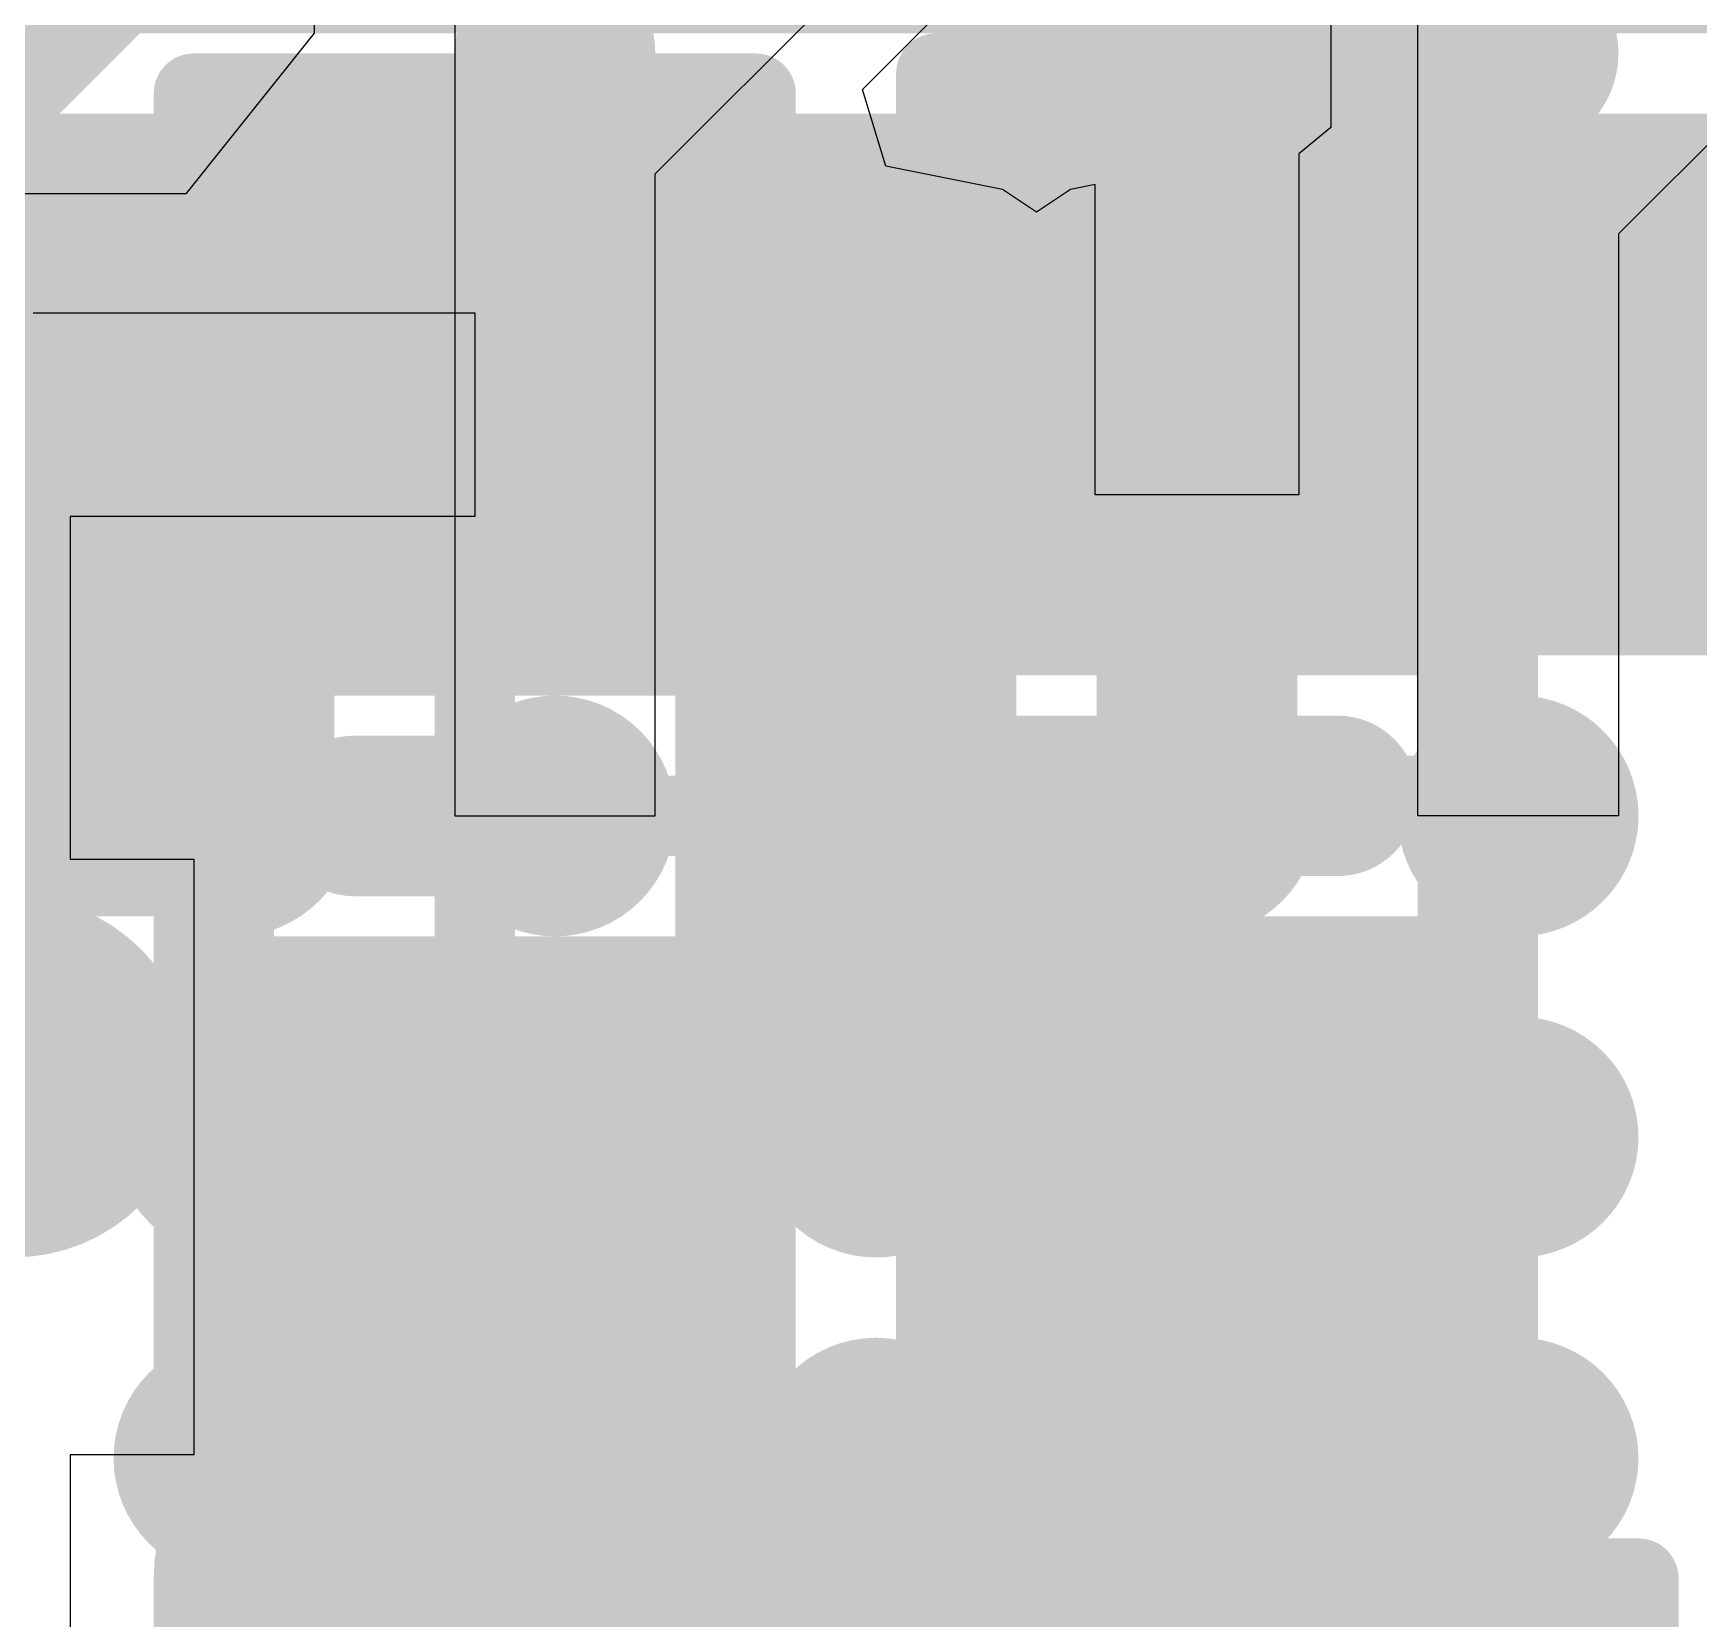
# Model space of a CAD drawing. Header units: millimetres. Extents: x 15 to 120, y 22 to 104.
# Drawn here: x 81.05 to 83.125, y 68.05 to 70.025 of the extents above; entities that cross this region are included whole.
import ezdxf

# ---------------------------------------------------------------- set-up
doc = ezdxf.new("R2010")
doc.units = ezdxf.units.MM
for name, color, linetype in [('BottomLayer', 5, 'Continuous'), ('BottomOverlay', 54, 'Continuous'), ('BottomPaste', 16, 'Continuous'), ('BottomSolder', 6, 'Continuous'), ('Mechanical13', 56, 'Continuous'), ('Mechanical15', 56, 'Continuous'), ('MultiLayer', 9, 'Continuous'), ('TopLayer', 1, 'Continuous'), ('TopOverlay', 2, 'Continuous'), ('TopPaste', 8, 'Continuous'), ('TopSolder', 216, 'Continuous')]:
    doc.layers.add(name, color=color, linetype=linetype)

msp = doc.modelspace()

# ---------------------------------------------------------------- linework, layer by layer
at = {"layer": 'BottomLayer'}
for p, q in [((81.04974899999999, 69.67698028), (81.60002476, 69.67698028)), ((81.60002476, 69.67698028), (81.60002476, 69.42298027999999)), ((81.60002476, 69.42298027999999), (81.09602525999999, 69.42298027999999)), ((81.09602525999999, 69.42298027999999), (81.09602525999999, 68.99598087999999)), ((81.09602525999999, 68.99598087999999), (81.25002291999999, 68.99598087999999)), ((81.25002291999999, 68.99598087999999), (81.25002291999999, 68.99597834)), ((81.25002291999999, 68.99597834), (81.25002291999999, 68.94998147999999)), ((81.25002291999999, 68.94998147999999), (81.25002545999999, 68.92526982)), ((81.25002545999999, 68.92526982), (81.25002291999999, 68.92526728)), ((81.25002291999999, 68.92526728), (81.25002545999999, 68.92526728)), ((81.25002545999999, 68.92526728), (81.25002545999999, 68.25402402)), ((81.25002545999999, 68.25402402), (81.09597699999999, 68.25402402)), ((81.09597699999999, 68.25402402), (81.09597699999999, 67.87702451999999))]:
    msp.add_line(p, q, dxfattribs=at)
for points, const_width in [([(80.37500562, 69.5000261), (81.09999528, 70.22501575999999)], 0.3999992), ([(81.20000016, 69.6000005), (81.57498036, 69.6000005)], 0.3999992), ([(81.57498036, 69.6000005), (81.58748985999999, 69.587491)], 0.3999992), ([(81.58748985999999, 69.587491), (81.67500048, 69.49998038)], 0.3999992), ([(81.67500048, 69.49998038), (82.07499967999999, 69.49998038)], 0.499999), ([(82.07499967999999, 69.49998038), (83.92500106, 69.49998038)], 0.499999)]:
    msp.add_lwpolyline(points, dxfattribs=dict(at, const_width=const_width))
for points, const_width in [([(81.10000036, 69.6000005, 1), (81.29999996, 69.6000005, 1)], 0.1999996), ([(81.1124997, 69.67500161999999, 1), (81.23749817999999, 69.67500161999999, 1)], 0.12499848), ([(81.36250174, 69.67500161999999, 1), (81.48750022, 69.67500161999999, 1)], 0.12499848), ([(81.47498055999999, 69.6000005, 1), (81.67498015999999, 69.6000005, 1)], 0.1999996), ([(81.47498055999999, 69.6000005, 1), (81.67498015999999, 69.6000005, 1)], 0.1999996), ([(81.48749006, 69.587491, 1), (81.68748966, 69.587491, 1)], 0.1999996), ([(81.48749006, 69.587491, 1), (81.68748966, 69.587491, 1)], 0.1999996), ([(81.61250124, 69.67500161999999, 1), (81.73749972, 69.67500161999999, 1)], 0.12499848), ([(82.01250044, 69.67500161999999, 1), (82.13749892, 69.67500161999999, 1)], 0.12499848), ([(82.26250248, 69.67500161999999, 1), (82.38750096, 69.67500161999999, 1)], 0.12499848), ([(82.56250188, 69.67500161999999, 1), (82.68750036, 69.67500161999999, 1)], 0.12499848), ([(82.81249883999999, 69.67500161999999, 1), (82.93749731999999, 69.67500161999999, 1)], 0.12499848), ([(83.06250088, 69.67500161999999, 1), (83.18749935999999, 69.67500161999999, 1)], 0.12499848), ([(81.55000199999999, 69.49998038, 1), (81.79999896, 69.49998038, 1)], 0.2499995), ([(81.95000119999999, 69.49998038, 1), (82.19999815999999, 69.49998038, 1)], 0.2499995), ([(81.95000119999999, 69.49998038, 1), (82.19999815999999, 69.49998038, 1)], 0.2499995), ([(81.57500068, 69.49998038, 1), (81.77500028, 69.49998038, 1)], 0.1999996), ([(82.56250188, 68.72500097999999, 1), (82.68750036, 68.72500097999999, 1)], 0.12499848), ([(81.43750032, 68.64999986, 1), (81.5624988, 68.64999986, 1)], 0.12499848), ([(81.43750032, 68.37499914, 1), (81.5624988, 68.37499914, 1)], 0.12499848), ([(82.56250188, 68.32500178, 1), (82.68750036, 68.32500178, 1)], 0.12499848)]:
    msp.add_lwpolyline(points, format="xyb", close=True, dxfattribs=dict(at, const_width=const_width))
for points in [[(82.27498403999999, 69.27499734), (82.77498304, 69.27499734), (82.27498403999999, 69.87499614), (82.77498304, 69.87499614)], [(81.35002526, 69.24998088), (81.85002426, 69.24998088), (81.35002526, 69.84997967999999), (81.85002426, 69.84997967999999)], [(82.27498403999999, 68.27499934), (82.77498304, 68.27499934), (82.27498403999999, 68.87499814), (82.77498304, 68.87499814)], [(81.35002526, 68.24998287999999), (81.85002426, 68.24998287999999), (81.35002526, 68.84998168), (81.85002426, 68.84998168)]]:
    msp.add_solid(points, dxfattribs=at)
at = {"layer": 'BottomOverlay', "const_width": 0.1999996}
for points in [[(82.37502194, 69.07502314), (82.67499594, 69.07502314)], [(81.45001236, 69.05000668), (81.74998636, 69.05000668)]]:
    msp.add_lwpolyline(points, dxfattribs=at)
at = {"layer": 'BottomOverlay', "const_width": 0.0999998}
for points in [[(82.32502204, 69.07502314, 1), (82.42502184, 69.07502314, 1)], [(82.62499604, 69.07502314, 1), (82.72499583999999, 69.07502314, 1)], [(81.40001246, 69.05000668, 1), (81.50001225999999, 69.05000668, 1)], [(81.69998645999999, 69.05000668, 1), (81.79998626, 69.05000668, 1)]]:
    msp.add_lwpolyline(points, format="xyb", close=True, dxfattribs=at)
at = {"layer": 'BottomPaste'}
for points in [[(82.27498403999999, 69.27499734), (82.77498304, 69.27499734), (82.27498403999999, 69.87499614), (82.77498304, 69.87499614)], [(82.27498403999999, 69.27499734), (82.77498304, 69.27499734), (82.27498403999999, 69.87499614), (82.77498304, 69.87499614)], [(81.35002526, 69.24998088), (81.85002426, 69.24998088), (81.35002526, 69.84997967999999), (81.85002426, 69.84997967999999)], [(81.35002526, 69.24998088), (81.85002426, 69.24998088), (81.35002526, 69.84997967999999), (81.85002426, 69.84997967999999)], [(82.27498403999999, 68.27499934), (82.77498304, 68.27499934), (82.27498403999999, 68.87499814), (82.77498304, 68.87499814)], [(82.27498403999999, 68.27499934), (82.77498304, 68.27499934), (82.27498403999999, 68.87499814), (82.77498304, 68.87499814)], [(81.35002526, 68.24998287999999), (81.85002426, 68.24998287999999), (81.35002526, 68.84998168), (81.85002426, 68.84998168)], [(81.35002526, 68.24998287999999), (81.85002426, 68.24998287999999), (81.35002526, 68.84998168), (81.85002426, 68.84998168)]]:
    msp.add_solid(points, dxfattribs=at)
at = {"layer": 'BottomSolder'}
for points in [[(82.22498413999999, 69.22499744), (82.82498294, 69.22499744), (82.22498413999999, 69.92499604), (82.82498294, 69.92499604)], [(82.22498413999999, 69.22499744), (82.82498294, 69.22499744), (82.22498413999999, 69.92499604), (82.82498294, 69.92499604)], [(81.30002535999999, 69.19998097999999), (81.90002416, 69.19998097999999), (81.30002535999999, 69.89997958), (81.90002416, 69.89997958)], [(81.30002535999999, 69.19998097999999), (81.90002416, 69.19998097999999), (81.30002535999999, 69.89997958), (81.90002416, 69.89997958)], [(82.22498413999999, 68.22499943999999), (82.82498294, 68.22499943999999), (82.22498413999999, 68.92499803999999), (82.82498294, 68.92499803999999)], [(82.22498413999999, 68.22499943999999), (82.82498294, 68.22499943999999), (82.22498413999999, 68.92499803999999), (82.82498294, 68.92499803999999)], [(81.30002535999999, 68.19998298), (81.90002416, 68.19998298), (81.30002535999999, 68.89998158), (81.90002416, 68.89998158)], [(81.30002535999999, 68.19998298), (81.90002416, 68.19998298), (81.30002535999999, 68.89998158), (81.90002416, 68.89998158)], [(81.9999757, 67.45002511999999), (81.9999757, 68.05002392), (81.29997709999999, 67.45002511999999), (81.29997709999999, 68.05002392)], [(81.9999757, 67.45002511999999), (81.9999757, 68.05002392), (81.29997709999999, 67.45002511999999), (81.29997709999999, 68.05002392)], [(83.0000245, 67.45002511999999), (83.0000245, 68.05002392), (82.3000259, 67.45002511999999), (82.3000259, 68.05002392)], [(83.0000245, 67.45002511999999), (83.0000245, 68.05002392), (82.3000259, 67.45002511999999), (82.3000259, 68.05002392)]]:
    msp.add_solid(points, dxfattribs=at)
at = {"layer": 'Mechanical13', "const_width": 0.0999998}
for points in [[(79.35999622, 69.7899798), (84.83999542, 69.7899798)], [(82.22500954, 68.52501154), (82.22500954, 69.62498393999999)], [(82.22500954, 69.62498393999999), (82.82500834, 69.62498393999999)], [(82.82500834, 68.52501154), (82.82500834, 69.62498393999999)], [(81.29999996, 68.49999507999999), (81.29999996, 69.60001828)], [(81.29999996, 69.60001828), (81.89999875999999, 69.60001828)], [(81.89999875999999, 68.49999507999999), (81.89999875999999, 69.60001828)], [(82.22500954, 68.52501154), (82.82500834, 68.52501154)], [(81.29999996, 68.49999507999999), (81.89999875999999, 68.49999507999999)], [(81.5999892, 67.44999972), (81.5999892, 68.04999852)], [(81.5999892, 68.04999852), (82.70001239999999, 68.04999852)], [(82.70001239999999, 67.44999972), (82.70001239999999, 68.04999852)]]:
    msp.add_lwpolyline(points, dxfattribs=at)
at = {"layer": 'Mechanical13', "const_width": 0.0499999}
for points in [[(82.20001085999999, 69.62498393999999, 1), (82.25000822, 69.62498393999999, 1)], [(82.20001085999999, 69.62498393999999, 1), (82.25000822, 69.62498393999999, 1)], [(82.80000966, 69.62498393999999, 1), (82.85000701999999, 69.62498393999999, 1)], [(82.80000966, 69.62498393999999, 1), (82.85000701999999, 69.62498393999999, 1)], [(81.27500128, 69.60001828, 1), (81.32499863999999, 69.60001828, 1)], [(81.27500128, 69.60001828, 1), (81.32499863999999, 69.60001828, 1)], [(81.87500007999999, 69.60001828, 1), (81.92499744, 69.60001828, 1)], [(81.87500007999999, 69.60001828, 1), (81.92499744, 69.60001828, 1)], [(82.20001085999999, 68.52501154, 1), (82.25000822, 68.52501154, 1)], [(82.20001085999999, 68.52501154, 1), (82.25000822, 68.52501154, 1)], [(82.80000966, 68.52501154, 1), (82.85000701999999, 68.52501154, 1)], [(82.80000966, 68.52501154, 1), (82.85000701999999, 68.52501154, 1)], [(81.27500128, 68.49999507999999, 1), (81.32499863999999, 68.49999507999999, 1)], [(81.27500128, 68.49999507999999, 1), (81.32499863999999, 68.49999507999999, 1)], [(81.87500007999999, 68.49999507999999, 1), (81.92499744, 68.49999507999999, 1)], [(81.87500007999999, 68.49999507999999, 1), (81.92499744, 68.49999507999999, 1)], [(81.57499052, 68.04999852, 1), (81.62498787999999, 68.04999852, 1)], [(81.57499052, 68.04999852, 1), (81.62498787999999, 68.04999852, 1)], [(82.67501372, 68.04999852, 1), (82.72501108, 68.04999852, 1)], [(82.67501372, 68.04999852, 1), (82.72501108, 68.04999852, 1)]]:
    msp.add_lwpolyline(points, format="xyb", close=True, dxfattribs=at)
at = {"layer": 'Mechanical15'}
for points, const_width in [([(79.09999674, 70.04997928), (85.0999949, 70.04997928)], 0.0499999), ([(82.17502234, 68.17499954), (82.17502234, 69.97499594)], 0.0999998), ([(82.17502234, 69.97499594), (82.87499554, 69.97499594)], 0.0999998), ([(82.87499554, 68.17499954), (82.87499554, 69.97499594)], 0.0999998), ([(81.25001275999999, 68.14998308), (81.25001275999999, 69.94997948)], 0.0999998), ([(81.25001275999999, 69.94997948), (81.94998595999999, 69.94997948)], 0.0999998), ([(81.94998595999999, 68.14998308), (81.94998595999999, 69.94997948)], 0.0999998), ([(82.52498354, 68.77499834), (82.52498354, 69.37499713999999)], 0.0999998), ([(81.60002476, 68.74998187999999), (81.60002476, 69.34998068)], 0.0999998), ([(82.22500954, 69.07502314), (82.82500834, 69.07502314)], 0.0999998), ([(81.29999996, 69.05000668), (81.89999875999999, 69.05000668)], 0.0999998), ([(82.17502234, 68.17499954), (82.87499554, 68.17499954)], 0.0999998), ([(81.25001275999999, 68.14998308), (81.94998595999999, 68.14998308)], 0.0999998), ([(81.24997719999999, 67.40001251999999), (81.24997719999999, 68.09998571999999)], 0.0999998), ([(81.24997719999999, 68.09998571999999), (83.0500244, 68.09998571999999)], 0.0999998), ([(83.0500244, 67.40001251999999), (83.0500244, 68.09998571999999)], 0.0999998), ([(82.1500008, 67.44999972), (82.1500008, 68.04999852)], 0.0999998)]:
    msp.add_lwpolyline(points, dxfattribs=dict(at, const_width=const_width))
at = {"layer": 'Mechanical15', "const_width": 0.0499999}
for points in [[(82.15002366, 69.97499594, 1), (82.20002102, 69.97499594, 1)], [(82.15002366, 69.97499594, 1), (82.20002102, 69.97499594, 1)], [(82.84999685999999, 69.97499594, 1), (82.89999422, 69.97499594, 1)], [(82.84999685999999, 69.97499594, 1), (82.89999422, 69.97499594, 1)], [(81.22501408, 69.94997948, 1), (81.27501144, 69.94997948, 1)], [(81.22501408, 69.94997948, 1), (81.27501144, 69.94997948, 1)], [(81.92498728, 69.94997948, 1), (81.97498464, 69.94997948, 1)], [(81.92498728, 69.94997948, 1), (81.97498464, 69.94997948, 1)], [(82.49998486, 69.37499713999999, 1), (82.54998221999999, 69.37499713999999, 1)], [(81.57502608, 69.34998068, 1), (81.62502343999999, 69.34998068, 1)], [(82.20001085999999, 69.07502314, 1), (82.25000822, 69.07502314, 1)], [(82.80000966, 69.07502314, 1), (82.85000701999999, 69.07502314, 1)], [(81.27500128, 69.05000668, 1), (81.32499863999999, 69.05000668, 1)], [(81.87500007999999, 69.05000668, 1), (81.92499744, 69.05000668, 1)], [(82.49998486, 68.77499834, 1), (82.54998221999999, 68.77499834, 1)], [(81.57502608, 68.74998187999999, 1), (81.62502343999999, 68.74998187999999, 1)], [(82.15002366, 68.17499954, 1), (82.20002102, 68.17499954, 1)], [(82.15002366, 68.17499954, 1), (82.20002102, 68.17499954, 1)], [(82.84999685999999, 68.17499954, 1), (82.89999422, 68.17499954, 1)], [(82.84999685999999, 68.17499954, 1), (82.89999422, 68.17499954, 1)], [(81.22501408, 68.14998308, 1), (81.27501144, 68.14998308, 1)], [(81.22501408, 68.14998308, 1), (81.27501144, 68.14998308, 1)], [(81.92498728, 68.14998308, 1), (81.97498464, 68.14998308, 1)], [(81.92498728, 68.14998308, 1), (81.97498464, 68.14998308, 1)], [(81.22497852, 68.09998571999999, 1), (81.27497588, 68.09998571999999, 1)], [(81.22497852, 68.09998571999999, 1), (81.27497588, 68.09998571999999, 1)], [(83.02502572, 68.09998571999999, 1), (83.07502308, 68.09998571999999, 1)], [(83.02502572, 68.09998571999999, 1), (83.07502308, 68.09998571999999, 1)], [(82.12500211999999, 68.04999852, 1), (82.17499948, 68.04999852, 1)]]:
    msp.add_lwpolyline(points, format="xyb", close=True, dxfattribs=at)
at = {"layer": 'MultiLayer'}
for points, const_width in [([(81.63750246, 69.99999969999999, 1), (81.76250094, 69.99999969999999, 1)], 0.12499848), ([(82.83750768, 70.00000478, 1), (82.96250615999999, 70.00000478, 1)], 0.12499848), ([(80.98750376, 69.6500004, 1), (81.21250203999999, 69.6500004, 1)], 0.22499828), ([(81.1124997, 69.67500161999999, 1), (81.23749817999999, 69.67500161999999, 1)], 0.12499848), ([(81.36250174, 69.67500161999999, 1), (81.48750022, 69.67500161999999, 1)], 0.12499848), ([(81.61250124, 69.67500161999999, 1), (81.73749972, 69.67500161999999, 1)], 0.12499848), ([(82.01250044, 69.67500161999999, 1), (82.13749892, 69.67500161999999, 1)], 0.12499848), ([(82.26250248, 69.67500161999999, 1), (82.38750096, 69.67500161999999, 1)], 0.12499848), ([(82.56250188, 69.67500161999999, 1), (82.68750036, 69.67500161999999, 1)], 0.12499848), ([(82.81249883999999, 69.67500161999999, 1), (82.93749731999999, 69.67500161999999, 1)], 0.12499848), ([(83.06250088, 69.67500161999999, 1), (83.18749935999999, 69.67500161999999, 1)], 0.12499848), ([(81.23749563999999, 69.44999571999999, 1), (81.36249412, 69.44999571999999, 1)], 0.12499848), ([(81.63749738, 69.44998048, 1), (81.76249586, 69.44998048, 1)], 0.12499848), ([(82.03749658, 69.44998048, 1), (82.16249506, 69.44998048, 1)], 0.12499848), ([(82.43750086, 69.4500008, 1), (82.56249934, 69.4500008, 1)], 0.12499848), ([(82.8375026, 69.44998556, 1), (82.96250108, 69.44998556, 1)], 0.12499848), ([(80.98750376, 69.24999866, 1), (81.21250203999999, 69.24999866, 1)], 0.22499828), ([(81.23749563999999, 69.04999652, 1), (81.36249412, 69.04999652, 1)], 0.12499848), ([(81.63749738, 69.04997874, 1), (81.76249586, 69.04997874, 1)], 0.12499848), ([(82.03749658, 69.04997874, 1), (82.16249506, 69.04997874, 1)], 0.12499848), ([(82.43749577999999, 69.04997874, 1), (82.56249426, 69.04997874, 1)], 0.12499848), ([(82.83749752, 69.04997874, 1), (82.962496, 69.04997874, 1)], 0.12499848), ([(81.98750176, 68.77500088, 1), (82.21250004, 68.77500088, 1)], 0.22499828), ([(80.91250264, 68.72500097999999, 1), (81.13750092, 68.72500097999999, 1)], 0.22499828), ([(82.56250188, 68.72500097999999, 1), (82.68750036, 68.72500097999999, 1)], 0.12499848), ([(81.23749563999999, 68.64999478, 1), (81.36249412, 68.64999478, 1)], 0.12499848), ([(81.43750032, 68.64999986, 1), (81.5624988, 68.64999986, 1)], 0.12499848), ([(81.63749738, 68.64997953999999, 1), (81.76249586, 68.64997953999999, 1)], 0.12499848), ([(82.03749658, 68.64997953999999, 1), (82.16249506, 68.64997953999999, 1)], 0.12499848), ([(82.43749577999999, 68.64997953999999, 1), (82.56249426, 68.64997953999999, 1)], 0.12499848), ([(82.83749752, 68.64997953999999, 1), (82.962496, 68.64997953999999, 1)], 0.12499848), ([(81.43750032, 68.37499914, 1), (81.5624988, 68.37499914, 1)], 0.12499848), ([(82.56250188, 68.32500178, 1), (82.68750036, 68.32500178, 1)], 0.12499848), ([(81.23749563999999, 68.24998034, 1), (81.36249412, 68.24998034, 1)], 0.12499848), ([(82.03749658, 68.24998034, 1), (82.16249506, 68.24998034, 1)], 0.12499848), ([(82.43749577999999, 68.24998034, 1), (82.56249426, 68.24998034, 1)], 0.12499848), ([(82.83749752, 68.24998034, 1), (82.962496, 68.24998034, 1)], 0.12499848), ([(81.31250184, 68.10000096, 1), (81.53750011999999, 68.10000096, 1)], 0.22499828)]:
    msp.add_lwpolyline(points, format="xyb", close=True, dxfattribs=dict(at, const_width=const_width))
at = {"layer": 'TopLayer'}
for p, q in [((81.57500068, 70.92499912), (81.57500068, 69.0500016)), ((81.39999976, 70.80000317999999), (81.39999976, 70.02499838)), ((81.82500017999999, 69.84999492), (82.37500161999999, 70.40000398)), ((82.66676126, 70.35000154), (82.66676126, 69.90753862)), ((82.77500081999999, 69.0500016), (82.77500081999999, 70.35000154)), ((82.08322674, 69.95515092), (82.45153436, 70.32346362)), ((83.35000094, 70.10000203999999), (83.02500031999999, 69.77500142)), ((81.39999976, 70.02499838), (81.24000008, 69.82500132)), ((82.11225639999999, 69.85945642), (82.08322674, 69.95515092)), ((82.66676126, 69.90753862), (82.62699502, 69.8749047)), ((82.62699502, 69.8749047), (82.62699502, 69.44998048)), ((81.82500017999999, 69.0500016), (81.82500017999999, 69.84999492)), ((82.25762822, 69.83053851999999), (82.11225639999999, 69.85945642)), ((81.24000008, 69.82500132), (80.82500218, 69.82500132)), ((82.29999542, 69.80223022), (82.25762822, 69.83053851999999)), ((82.34236261999999, 69.83053851999999), (82.29999542, 69.80223022)), ((82.37299501999999, 69.83663197999999), (82.34236261999999, 69.83053851999999)), ((82.37299501999999, 69.44998048), (82.37299501999999, 69.83663197999999)), ((83.02500031999999, 69.77500142), (83.02500031999999, 69.0500016)), ((82.62699502, 69.44998048), (82.37299501999999, 69.44998048)), ((81.57500068, 69.0500016), (81.82500017999999, 69.0500016)), ((83.02500031999999, 69.0500016), (82.77500081999999, 69.0500016))]:
    msp.add_line(p, q, dxfattribs=at)
for points, const_width in [([(81.63750246, 69.99999969999999, 1), (81.76250094, 69.99999969999999, 1)], 0.12499848), ([(82.83750768, 70.00000478, 1), (82.96250615999999, 70.00000478, 1)], 0.12499848), ([(81.2249963, 69.44998048, 1), (81.37499346, 69.44998048, 1)], 0.1499997), ([(81.62499804, 69.44998048, 1), (81.77499519999999, 69.44998048, 1)], 0.1499997), ([(82.02499723999999, 69.44998048, 1), (82.17499439999999, 69.44998048, 1)], 0.1499997), ([(82.42499644, 69.44998048, 1), (82.5749936, 69.44998048, 1)], 0.1499997), ([(82.82499818, 69.44998048, 1), (82.97499533999999, 69.44998048, 1)], 0.1499997), ([(81.23749563999999, 69.44999571999999, 1), (81.36249412, 69.44999571999999, 1)], 0.12499848), ([(81.23749563999999, 69.44999571999999, 1), (81.36249412, 69.44999571999999, 1)], 0.12499848), ([(81.23749563999999, 69.44998048, 1), (81.36249412, 69.44998048, 1)], 0.12499848), ([(81.23749563999999, 69.44998048, 1), (81.36249412, 69.44998048, 1)], 0.12499848), ([(81.23749563999999, 69.44998048, 1), (81.36249412, 69.44998048, 1)], 0.12499848), ([(81.63749738, 69.44998048, 1), (81.76249586, 69.44998048, 1)], 0.12499848), ([(82.03749658, 69.44998048, 1), (82.16249506, 69.44998048, 1)], 0.12499848), ([(82.03749658, 69.44998048, 1), (82.16249506, 69.44998048, 1)], 0.12499848), ([(82.03749658, 69.44998048, 1), (82.16249506, 69.44998048, 1)], 0.12499848), ([(82.43749577999999, 69.44998048, 1), (82.56249426, 69.44998048, 1)], 0.12499848), ([(82.43749577999999, 69.44998048, 1), (82.56249426, 69.44998048, 1)], 0.12499848), ([(82.43750086, 69.4500008, 1), (82.56249934, 69.4500008, 1)], 0.12499848), ([(82.83749752, 69.44998048, 1), (82.962496, 69.44998048, 1)], 0.12499848), ([(82.8375026, 69.44998556, 1), (82.96250108, 69.44998556, 1)], 0.12499848), ([(82.8375026, 69.44998556, 1), (82.96250108, 69.44998556, 1)], 0.12499848), ([(81.2249963, 69.04997874, 1), (81.37499346, 69.04997874, 1)], 0.1499997), ([(81.62499804, 69.04997874, 1), (81.77499519999999, 69.04997874, 1)], 0.1499997), ([(82.02499723999999, 69.04997874, 1), (82.17499439999999, 69.04997874, 1)], 0.1499997), ([(82.42499644, 69.04997874, 1), (82.5749936, 69.04997874, 1)], 0.1499997), ([(82.82499818, 69.04997874, 1), (82.97499533999999, 69.04997874, 1)], 0.1499997), ([(81.23747786, 69.04997874, 1), (81.36247634, 69.04997874, 1)], 0.12499848), ([(81.23747786, 69.04997874, 1), (81.36247634, 69.04997874, 1)], 0.12499848), ([(81.23749563999999, 69.04999652, 1), (81.36249412, 69.04999652, 1)], 0.12499848), ([(81.23749563999999, 69.04999652, 1), (81.36249412, 69.04999652, 1)], 0.12499848), ([(81.23749563999999, 69.04999652, 1), (81.36249412, 69.04999652, 1)], 0.12499848), ([(81.23749563999999, 69.04999652, 1), (81.36249412, 69.04999652, 1)], 0.12499848), ([(81.23749563999999, 69.04999652, 1), (81.36249412, 69.04999652, 1)], 0.12499848), ([(81.23749563999999, 69.04997874, 1), (81.36249412, 69.04997874, 1)], 0.12499848), ([(81.23750072, 69.0500016, 1), (81.3624992, 69.0500016, 1)], 0.12499848), ([(81.63749738, 69.04997874, 1), (81.76249586, 69.04997874, 1)], 0.12499848), ([(82.03749658, 69.04997874, 1), (82.16249506, 69.04997874, 1)], 0.12499848), ([(82.03749658, 69.04997874, 1), (82.16249506, 69.04997874, 1)], 0.12499848), ([(82.03749658, 69.04997874, 1), (82.16249506, 69.04997874, 1)], 0.12499848), ([(82.43749577999999, 69.04997874, 1), (82.56249426, 69.04997874, 1)], 0.12499848), ([(82.43749577999999, 69.04997874, 1), (82.56249426, 69.04997874, 1)], 0.12499848), ([(82.43749577999999, 69.04997874, 1), (82.56249426, 69.04997874, 1)], 0.12499848), ([(82.83749752, 69.04997874, 1), (82.962496, 69.04997874, 1)], 0.12499848), ([(81.2249963, 68.64997953999999, 1), (81.37499346, 68.64997953999999, 1)], 0.1499997), ([(81.62499804, 68.64997953999999, 1), (81.77499519999999, 68.64997953999999, 1)], 0.1499997), ([(82.02499723999999, 68.64997953999999, 1), (82.17499439999999, 68.64997953999999, 1)], 0.1499997), ([(82.42499644, 68.64997953999999, 1), (82.5749936, 68.64997953999999, 1)], 0.1499997), ([(82.82499818, 68.64997953999999, 1), (82.97499533999999, 68.64997953999999, 1)], 0.1499997), ([(81.23749563999999, 68.64999478, 1), (81.36249412, 68.64999478, 1)], 0.12499848), ([(81.63749738, 68.64997953999999, 1), (81.76249586, 68.64997953999999, 1)], 0.12499848), ([(82.03749658, 68.64997953999999, 1), (82.16249506, 68.64997953999999, 1)], 0.12499848), ([(82.43749577999999, 68.64997953999999, 1), (82.56249426, 68.64997953999999, 1)], 0.12499848), ([(82.83749752, 68.64997953999999, 1), (82.962496, 68.64997953999999, 1)], 0.12499848), ([(81.24999498, 68.64999478, 1), (81.34999477999999, 68.64999478, 1)], 0.0999998), ([(81.24999498, 68.64997953999999, 1), (81.34999477999999, 68.64997953999999, 1)], 0.0999998), ([(81.2249963, 68.24998034, 1), (81.37499346, 68.24998034, 1)], 0.1499997), ([(81.62499804, 68.24998034, 1), (81.77499519999999, 68.24998034, 1)], 0.1499997), ([(82.02499723999999, 68.24998034, 1), (82.17499439999999, 68.24998034, 1)], 0.1499997), ([(82.42499644, 68.24998034, 1), (82.5749936, 68.24998034, 1)], 0.1499997), ([(82.82499818, 68.24998034, 1), (82.97499533999999, 68.24998034, 1)], 0.1499997), ([(81.23749563999999, 68.24998034, 1), (81.36249412, 68.24998034, 1)], 0.12499848), ([(81.63749738, 68.24998034, 1), (81.76249586, 68.24998034, 1)], 0.12499848), ([(82.03749658, 68.24998034, 1), (82.16249506, 68.24998034, 1)], 0.12499848), ([(82.43749577999999, 68.24998034, 1), (82.56249426, 68.24998034, 1)], 0.12499848), ([(82.83749752, 68.24998034, 1), (82.962496, 68.24998034, 1)], 0.12499848)]:
    msp.add_lwpolyline(points, format="xyb", close=True, dxfattribs=dict(at, const_width=const_width))
for points, const_width in [([(80.90002108, 69.44998048), (81.29999488, 69.44998048)], 0.2499995), ([(81.29999488, 69.44998048), (81.29999488, 69.44999571999999)], 0.2499995), ([(81.29999488, 69.04999652), (81.29999488, 69.44998048)], 0.2499995), ([(82.09999581999999, 69.04997874), (82.09999581999999, 69.44998048)], 0.2499995), ([(82.09999581999999, 69.44998048), (82.49999502, 69.44998048)], 0.2499995), ([(82.49999502, 69.04997874), (82.49999502, 69.44998048)], 0.2499995), ([(82.89999676, 69.44998048), (82.90000184, 69.44998556)], 0.2499995), ([(80.89999567999999, 69.04997874), (81.29997709999999, 69.04997874)], 0.2499995), ([(81.29997709999999, 69.04997874), (81.29999488, 69.04999652)], 0.2499995), ([(81.29999488, 69.04999652), (81.29999996, 69.0500016)], 0.2499995), ([(81.29999488, 69.04997874), (81.29999488, 69.04999652)], 0.2499995), ([(82.09999581999999, 69.04997874), (82.49999502, 69.04997874)], 0.2499995), ([(81.29999488, 68.64997953999999), (81.29999488, 68.64999478)], 0.1999996), ([(81.69999662, 67.85000654), (81.69999662, 68.24998034)], 0.2499995)]:
    msp.add_lwpolyline(points, dxfattribs=dict(at, const_width=const_width))
at = {"layer": 'TopOverlay', "const_width": 0.1499997}
msp.add_lwpolyline([(79.29999633999999, 69.84997967999999), (84.8999953, 69.84997967999999)], dxfattribs=at)
at = {"layer": 'TopPaste', "const_width": 0.1499997}
for points in [[(81.2249963, 69.44998048, 1), (81.37499346, 69.44998048, 1)], [(81.2249963, 69.44998048, 1), (81.37499346, 69.44998048, 1)], [(81.62499804, 69.44998048, 1), (81.77499519999999, 69.44998048, 1)], [(81.62499804, 69.44998048, 1), (81.77499519999999, 69.44998048, 1)], [(82.02499723999999, 69.44998048, 1), (82.17499439999999, 69.44998048, 1)], [(82.02499723999999, 69.44998048, 1), (82.17499439999999, 69.44998048, 1)], [(82.42499644, 69.44998048, 1), (82.5749936, 69.44998048, 1)], [(82.42499644, 69.44998048, 1), (82.5749936, 69.44998048, 1)], [(82.82499818, 69.44998048, 1), (82.97499533999999, 69.44998048, 1)], [(82.82499818, 69.44998048, 1), (82.97499533999999, 69.44998048, 1)], [(81.2249963, 69.04997874, 1), (81.37499346, 69.04997874, 1)], [(81.2249963, 69.04997874, 1), (81.37499346, 69.04997874, 1)], [(81.62499804, 69.04997874, 1), (81.77499519999999, 69.04997874, 1)], [(81.62499804, 69.04997874, 1), (81.77499519999999, 69.04997874, 1)], [(82.02499723999999, 69.04997874, 1), (82.17499439999999, 69.04997874, 1)], [(82.02499723999999, 69.04997874, 1), (82.17499439999999, 69.04997874, 1)], [(82.42499644, 69.04997874, 1), (82.5749936, 69.04997874, 1)], [(82.42499644, 69.04997874, 1), (82.5749936, 69.04997874, 1)], [(82.82499818, 69.04997874, 1), (82.97499533999999, 69.04997874, 1)], [(82.82499818, 69.04997874, 1), (82.97499533999999, 69.04997874, 1)], [(81.2249963, 68.64997953999999, 1), (81.37499346, 68.64997953999999, 1)], [(81.2249963, 68.64997953999999, 1), (81.37499346, 68.64997953999999, 1)], [(81.62499804, 68.64997953999999, 1), (81.77499519999999, 68.64997953999999, 1)], [(81.62499804, 68.64997953999999, 1), (81.77499519999999, 68.64997953999999, 1)], [(82.02499723999999, 68.64997953999999, 1), (82.17499439999999, 68.64997953999999, 1)], [(82.02499723999999, 68.64997953999999, 1), (82.17499439999999, 68.64997953999999, 1)], [(82.42499644, 68.64997953999999, 1), (82.5749936, 68.64997953999999, 1)], [(82.42499644, 68.64997953999999, 1), (82.5749936, 68.64997953999999, 1)], [(82.82499818, 68.64997953999999, 1), (82.97499533999999, 68.64997953999999, 1)], [(82.82499818, 68.64997953999999, 1), (82.97499533999999, 68.64997953999999, 1)], [(81.2249963, 68.24998034, 1), (81.37499346, 68.24998034, 1)], [(81.2249963, 68.24998034, 1), (81.37499346, 68.24998034, 1)], [(81.62499804, 68.24998034, 1), (81.77499519999999, 68.24998034, 1)], [(81.62499804, 68.24998034, 1), (81.77499519999999, 68.24998034, 1)], [(82.02499723999999, 68.24998034, 1), (82.17499439999999, 68.24998034, 1)], [(82.02499723999999, 68.24998034, 1), (82.17499439999999, 68.24998034, 1)], [(82.42499644, 68.24998034, 1), (82.5749936, 68.24998034, 1)], [(82.42499644, 68.24998034, 1), (82.5749936, 68.24998034, 1)], [(82.82499818, 68.24998034, 1), (82.97499533999999, 68.24998034, 1)], [(82.82499818, 68.24998034, 1), (82.97499533999999, 68.24998034, 1)]]:
    msp.add_lwpolyline(points, format="xyb", close=True, dxfattribs=at)
at = {"layer": 'TopSolder', "const_width": 0.10999978}
for points in [[(81.24499626, 69.44998048, 1), (81.35499349999999, 69.44998048, 1)], [(81.24499626, 69.44998048, 1), (81.35499349999999, 69.44998048, 1)], [(81.644998, 69.44998048, 1), (81.75499524, 69.44998048, 1)], [(81.644998, 69.44998048, 1), (81.75499524, 69.44998048, 1)], [(82.0449972, 69.44998048, 1), (82.15499444, 69.44998048, 1)], [(82.0449972, 69.44998048, 1), (82.15499444, 69.44998048, 1)], [(82.4449964, 69.44998048, 1), (82.55499363999999, 69.44998048, 1)], [(82.4449964, 69.44998048, 1), (82.55499363999999, 69.44998048, 1)], [(82.84499814, 69.44998048, 1), (82.95499538, 69.44998048, 1)], [(82.84499814, 69.44998048, 1), (82.95499538, 69.44998048, 1)], [(81.24499626, 69.04997874, 1), (81.35499349999999, 69.04997874, 1)], [(81.24499626, 69.04997874, 1), (81.35499349999999, 69.04997874, 1)], [(81.644998, 69.04997874, 1), (81.75499524, 69.04997874, 1)], [(81.644998, 69.04997874, 1), (81.75499524, 69.04997874, 1)], [(82.0449972, 69.04997874, 1), (82.15499444, 69.04997874, 1)], [(82.0449972, 69.04997874, 1), (82.15499444, 69.04997874, 1)], [(82.4449964, 69.04997874, 1), (82.55499363999999, 69.04997874, 1)], [(82.4449964, 69.04997874, 1), (82.55499363999999, 69.04997874, 1)], [(82.84499814, 69.04997874, 1), (82.95499538, 69.04997874, 1)], [(82.84499814, 69.04997874, 1), (82.95499538, 69.04997874, 1)], [(81.24499626, 68.64997953999999, 1), (81.35499349999999, 68.64997953999999, 1)], [(81.24499626, 68.64997953999999, 1), (81.35499349999999, 68.64997953999999, 1)], [(81.644998, 68.64997953999999, 1), (81.75499524, 68.64997953999999, 1)], [(81.644998, 68.64997953999999, 1), (81.75499524, 68.64997953999999, 1)], [(82.0449972, 68.64997953999999, 1), (82.15499444, 68.64997953999999, 1)], [(82.0449972, 68.64997953999999, 1), (82.15499444, 68.64997953999999, 1)], [(82.4449964, 68.64997953999999, 1), (82.55499363999999, 68.64997953999999, 1)], [(82.4449964, 68.64997953999999, 1), (82.55499363999999, 68.64997953999999, 1)], [(82.84499814, 68.64997953999999, 1), (82.95499538, 68.64997953999999, 1)], [(82.84499814, 68.64997953999999, 1), (82.95499538, 68.64997953999999, 1)], [(81.24499626, 68.24998034, 1), (81.35499349999999, 68.24998034, 1)], [(81.24499626, 68.24998034, 1), (81.35499349999999, 68.24998034, 1)], [(81.644998, 68.24998034, 1), (81.75499524, 68.24998034, 1)], [(81.644998, 68.24998034, 1), (81.75499524, 68.24998034, 1)], [(82.0449972, 68.24998034, 1), (82.15499444, 68.24998034, 1)], [(82.0449972, 68.24998034, 1), (82.15499444, 68.24998034, 1)], [(82.4449964, 68.24998034, 1), (82.55499363999999, 68.24998034, 1)], [(82.4449964, 68.24998034, 1), (82.55499363999999, 68.24998034, 1)], [(82.84499814, 68.24998034, 1), (82.95499538, 68.24998034, 1)], [(82.84499814, 68.24998034, 1), (82.95499538, 68.24998034, 1)]]:
    msp.add_lwpolyline(points, format="xyb", close=True, dxfattribs=at)

doc.saveas('drawing.dxf')
